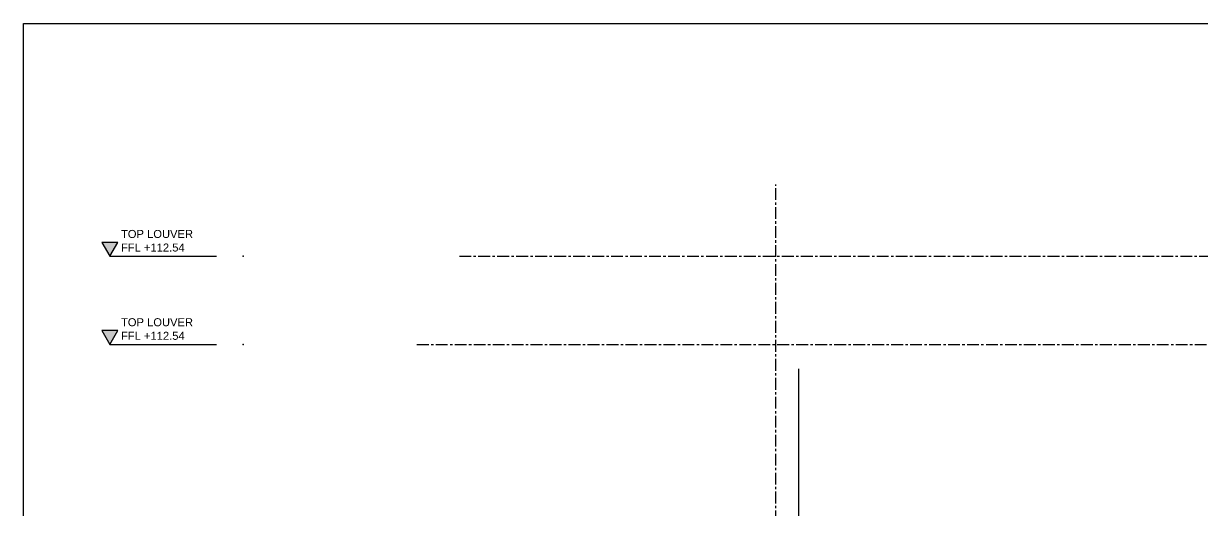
# Model space of a CAD drawing. Header units: millimetres. Extents: x 652554 to 1678317, y -308114 to 170803.
# Drawn here: x 771548 to 793641, y -90092 to -80965 of the extents above; entities that cross this region are included whole.
import ezdxf

# ---------------------------------------------------------------- set-up
doc = ezdxf.new("R2010")
doc.units = ezdxf.units.MM
doc.linetypes.add('CENTER', pattern=[50.8, 31.75, -6.35, 6.35, -6.35])
for name, color, linetype in [('000 - 0_SYM_DWG_GRIDLINE_MAIN_COLOR_251', 7, 'Continuous'), ('000 - 0_SYM_DWG_LEVEL_MAIN_COLOR_2', 7, 'Continuous'), ('000 - 0_SYM_DWG_LEVEL_TEXT', 7, 'Continuous'), ('DIM', 7, 'Continuous')]:
    doc.layers.add(name, color=color, linetype=linetype)
doc.styles.add('Arial_1', font='arial.ttf', dxfattribs={"height": 125})

# ---------------------------------------------------------------- blocks, each defined once
blk = doc.blocks.new('*U5533')
at = {"layer": '000 - 0_SYM_DWG_LEVEL_MAIN_COLOR_2'}
blk.add_hatch(color=7, dxfattribs=at).paths.add_polyline_path([(-47.01, 5.18), (-50, 0), (-52.99, 5.18)])
at = {"color": 7}
blk.add_point((0, 0), dxfattribs=at)
at = {"layer": '000 - 0_SYM_DWG_GRIDLINE_MAIN_COLOR_251', "color": 7}
blk.add_lwpolyline([(-50, 0), (-19, 0), (-14.5, 0), (-10, 0)], dxfattribs=at)
at = {"layer": '000 - 0_SYM_DWG_LEVEL_MAIN_COLOR_2', "color": 7, "lineweight": 25}
for p, q in [((-47.01, 5.18), (-52.99, 5.18)), ((-52.99, 5.18), (-50, 0)), ((-50, 0), (-47.01, 5.18))]:
    blk.add_line(p, q, dxfattribs=at)
at = {"layer": '000 - 0_SYM_DWG_LEVEL_TEXT', "color": 7, "style": 'Arial_1'}
for tag, p in [('LV_NAME_1', (-45.78, 11.92)), ('LV_NAME_2', (-45.79, 6.83)), ('LV_NAME_3', (-45.8, 1.74))]:
    blk.add_attdef(tag, p, '', height=3, dxfattribs=at)
blk = doc.blocks.new('W-1-PP19-ST-ENT2_20260406-084955_STANDARD_PAPER_BLOCK')
at = {"layer": 'DIM', "color": 7}
blk.add_lwpolyline([(775, 0), (0, 0), (0, 443.999987), (775, 443.999987)], close=True, dxfattribs=at)

msp = doc.modelspace()

# ---------------------------------------------------------------- linework, layer by layer
at = {"color": 7, "linetype": 'CENTER', "ltscale": 7}
for p, q in [((785646.3441, -101341.5789), (785646.3441, -83981.5804)), ((779714.9503, -85325.8984), (802413.5882, -85325.8984))]:
    msp.add_line(p, q, dxfattribs=at)
at = {"color": 7}
msp.add_line((786073.3476, -87435.8984), (786073.1917, -94481.019), dxfattribs=at)
at = {"color": 7, "linetype": 'CENTER', "ltscale": 7}
msp.add_lwpolyline([(778917.7864, -86981.019), (798104.5338, -86981.019)], dxfattribs=at)

# ---------------------------------------------------------------- block references
at = {"color": 7, "xscale": 50, "yscale": 50, "zscale": 50}
for p in [(775663.006, -85325.8984), (775663.006, -86981.019)]:
    msp.add_blockref('*U5533', p, dxfattribs=at).add_auto_attribs({'LV_NAME_2': 'TOP LOUVER', 'LV_NAME_3': 'FFL +112.54'})
at = {"layer": 'DIM', "color": 7, "xscale": 50, "yscale": 50, "zscale": 50}
msp.add_blockref('W-1-PP19-ST-ENT2_20260406-084955_STANDARD_PAPER_BLOCK', (771548.006, -103165.4935), dxfattribs=at)

doc.saveas('drawing.dxf')
